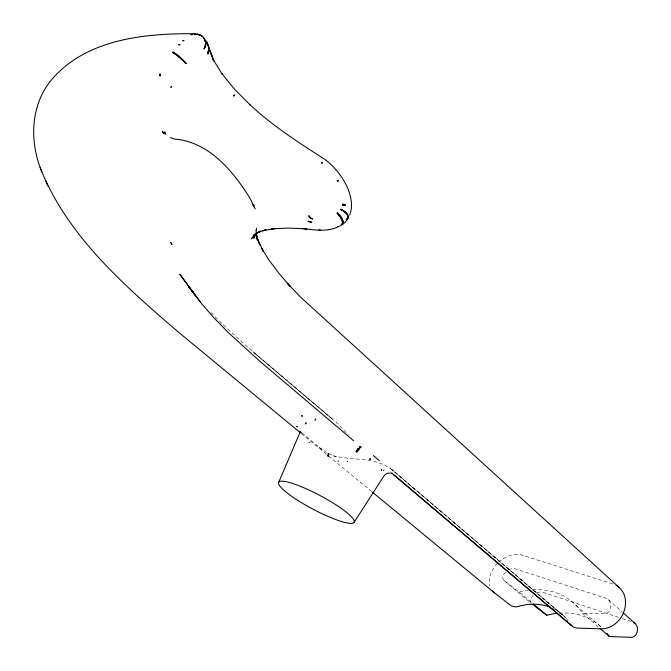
<?xml version="1.0" encoding="UTF-8"?>
<svg xmlns="http://www.w3.org/2000/svg" width="671" height="671" viewBox="0 0 671 671"><rect width="100%" height="100%" fill="white"/><g stroke="black" fill="none" stroke-linecap="round" stroke-linejoin="round"><path stroke-width="0.5" stroke-dasharray="3.35 2.52" d="M255.919 231.705L255.919 229.725L256.179 231.721M256.364 231.696L256.926 226.748L256.037 231.721M327.859 454.904L327.985 454.401L328.933 454.896L328.807 455.408L327.8 455.097L328.631 455.986L327.549 455.819L328.404 456.615L327.448 456.095L327.859 454.904L328.807 455.408L327.985 454.401M345.255 219.425L345.531 218.998M532.749 589.817A80.688 64.022 -52.7 0 1 582.369 613.202L604.42 613.789A5.427 4.37 -48.4 0 0 609.989 609.872A10.837 8.715 -48.5 0 0 605.796 598.18L515.672 568.949A10.426 8.052 -50 0 0 508.35 570.056M612.749 583.904L522.516 555.269A26.06 20.138 -50 0 0 498.838 562.113M618.511 617.32L543.074 592.367A10.216 8.027 -50.1 0 0 535.835 593.407M622.478 618.628L631.411 621.589M559.362 612.178L389.792 467.88L565.536 617.639L391.981 469.666C375.24 456.624 352.25 460.742 332.917 455.701L336.221 456.834L328.035 453.512L319.295 447.507L322.088 449.696L300.163 431.419M327.683 455.475L328.631 455.986M327.993 453.328L328.933 453.848M327.884 453.143L328.815 453.68M505.674 572.145A10.426 8.052 -50 0 0 503.585 574.896A5.2 4.009 -50 0 0 504.114 580.574L519.22 592.107L532.598 603.346M301.271 433.474L371.583 491.482M504.114 580.574L530.937 603.086M576.095 605.41L601.568 627.477M582.369 613.202L598.574 627.209M608.337 599.614L622.411 612.178M223.3 324.965L246.693 346.253L332.841 419.601L252.9 351.789L335.609 421.673L348.45 434.8M299.543 430.857L302.453 433.625L300.256 431.419M211.038 312.56L221.858 323.506M519.22 592.107A80.688 64.022 -52.7 0 1 529.872 590.077M552.225 608.069A64.567 51.222 -52.7 0 1 568.211 620.843M533.202 595.445A10.216 8.027 -50.1 0 0 531.164 598.146A5.1 4.001 -50.1 0 0 531.231 603.279M559.371 613.151A79.035 63.703 -52.9 0 1 601.711 627.435M497.605 563.304A26.06 20.138 -50 0 0 492.422 570.132A20.809 16.054 -50 0 0 489.864 585.85M347.167 461.061L347.335 461.942L347.167 461.061M338.041 460.633L337.924 461.547L338.595 461.598L338.041 460.633M309.683 442.743L308.828 442.65L309.683 442.743M384.08 470.061L383.401 470.648L384.08 470.061M328.991 454.108L328.052 453.604L328.991 454.108M393.03 470.891L392.334 470.346L393.03 470.891"/><path stroke-width="1.01" d="M208.052 51.625L207.943 53.915L208.052 51.625L208.203 53.504M255.911 235.647L256.247 232.678M345.38 204.647L345.171 205.687L342.47 205.032L342.671 204.093L344.038 204.311L345.38 204.647L343.837 205.301L344.038 204.311L342.47 205.032M204.227 48.933L205.603 42.818L203.959 38.121C206.517 40.889 206.517 46.5 203.976 48.798C205.804 46.291 206.072 44.261 205.435 41.568L203.959 38.121M349.734 214.93C353.147 206.056 351.109 196.075 347.452 187.612C342.495 176.683 334.754 167.104 325.351 159.673C298.964 142.797 272.468 125.821 249.503 104.332L250.031 104.819L234.229 88.882L221.64 73.365L222.227 74.296L212.682 58.754L213.781 61.019L206.777 41.971M340.566 209.444L343.258 210.476L343.015 210.862L344.416 211.29L344.156 211.709L345.481 212.17L345.204 212.615L347.209 214.015L346.907 214.494L347.813 214.921L347.503 215.416L348.442 216.599L348.241 217.924L347.234 218.754L348.45 217.312C348.148 213.277 344.022 210.811 340.776 209.117L340.566 209.444C351.998 214.494 348.568 221.858 338.704 226.521M255.525 233.642L253.823 238.264L255.886 233.583M300.449 431.302L278.482 482.868M253.571 206.223L254.041 205.192L252.942 204.823M357.878 450.711L357.006 452.153L356.016 451.541L356.46 450.803L356.393 451.776L357.534 451.264L356.922 450.082L358.088 450.409L359.287 448.79L358.373 448.136L357.895 448.731L358.658 449.595L357.408 449.385L357.878 450.711L356.922 450.082M353.911 522.617A42.718 7.666 27.9 0 0 302.445 487.18A42.718 7.666 27.9 0 0 292.833 497.102A42.718 7.666 27.9 0 0 353.911 522.617L384.181 475.605L386.957 473.307L390.74 473.063M170.157 137.513L174.242 139.023L177.958 139.425C210.669 143.795 233.6 171.977 250.015 198.289L255.173 208.857M342.285 224.349L342.94 223.854C344.257 219.711 340.012 215.71 337.505 212.766L337.06 213.11C339.476 216.179 343.502 220.197 342.285 224.349L341.338 224.508M172.573 52.413L172.925 51.944L173.714 52.388L179.283 56.481L186.161 63.594C182.596 60.6 177.505 55.19 172.573 52.413L173.714 52.388L173.344 52.892L174.653 52.992L174.267 53.512L175.71 53.722L175.307 54.25L176.859 54.561L176.448 55.106L179.283 56.481L178.872 57.027L181.673 58.536L181.262 59.065L182.755 59.534L182.353 60.054L183.737 60.491L183.351 60.977L184.575 61.355L184.206 61.824L185.255 62.118L184.902 62.562L186.161 63.594M254.645 235.001L251.331 238.876L257.102 232.434L253.118 235.672L260.574 230.992L256.892 232.938L265.968 229.734M347.519 218.897L347.922 218.427M360.621 447.431L360.201 447.809L359.287 447.146L360.344 447.683L359.706 446.769L361.006 447.138L359.706 446.769M338.41 226.672C327.146 232.309 314.154 229.801 302.235 228.509L306.89 228.861L287.909 228.056L271.537 228.903L274.531 228.526M342.94 223.854L343.367 222.94L342.663 222.738L343.351 222.227L342.495 221.875L343.175 221.38L342.176 220.902L342.847 220.407L341.724 219.82L342.378 219.342L341.153 218.679L341.782 218.218L340.465 217.505L341.061 217.06L339.694 216.33L340.256 215.903L338.855 215.181L339.375 214.779L337.966 214.099L338.452 213.722L337.06 213.11M265.842 229.725L262.931 230.673L275.546 228.45M197.266 34.154L200.168 35.009L194.229 33.844L200.168 35.009L203.514 37.408M194.682 33.735C143.468 33.206 83.347 39.396 49.26 82.6C30.111 108.123 29.809 143.342 41.929 171.935M253.101 205.175L254.041 205.192M600.117 628.542L609.377 636.553L631.159 637.299A5.318 4.345 -48.4 0 0 636.636 633.474A10.61 8.664 -48.5 0 0 633.743 622.512M359.287 448.79L357.895 448.731L358.817 449.385M337.547 226.353L338.025 226.613M346.454 218.947L346.924 219.224M357.408 449.385L358.339 450.023M532.514 604.353L546.764 615.248A79.035 63.703 -52.9 0 1 557.282 613.336M372.397 492.145L494.426 592.82L511.126 605.754L513.147 606.441A10.51 8.178 -50.4 0 0 518.113 606.458A64.567 51.222 -52.7 0 1 550.321 607.272M300.465 432.812L177.622 331.474C123.699 285.032 66.764 235.362 40.084 167.498M533.386 604.009L546.764 615.248M572.187 626.16L393.03 474.154L571.306 625.322M353.676 440.788L259.291 360.772L227.964 332.237L213.428 317.266L201.577 303.661L179.794 274.229L195.655 295.827L188.467 286.4L194.85 294.242M373.411 455.575L379.358 460.616M623.191 612.875L634.925 623.351M619.115 587.444L300.692 297.219L287.238 283.196L290.191 286.408L278.608 272.904L268.794 259.786L261.413 247.985M188.467 286.4L200.612 302.319M261.338 247.893L263.594 251.65L257.84 239.815L259.761 244.982L256.205 234.036L257.211 239.69L256.305 232.72M45.997 181.589L47.767 185.85M207.909 44.915L206.274 40.973L213.344 59.828L208.421 46.702M570.576 624.332A10.786 8.631 -49.5 0 0 574.334 627.326L576.464 628.056L600.964 628.836A21.715 17.488 -48.4 0 0 623.376 613.118A27.092 21.782 -48.5 0 0 616.129 585.364M607.029 633.298A79.035 63.703 -52.9 0 1 609.377 636.553M494.426 592.82A20.809 16.054 -50 0 1 492.447 590.891M209.075 50.333L208.958 51.264L208.723 48.723L209.075 50.333M164.873 132.028L165.158 134.108L164.873 132.028M341.942 224.03L341.875 224.525L342.504 224.039L341.942 224.03M306.001 422.889L305.682 423.846L306.001 422.889M308.266 221.195L308.132 221.665L311.923 222.286L308.266 221.195M315.705 419.182L315.16 419.996L315.705 419.182M309.742 216.188L309.339 217.488L312.594 219.014L309.448 217.144L308.593 215.861L309.742 216.188M171.516 86.676L170.811 87.23L171.516 86.676M160.05 73.969L159.555 75.118L160.21 76.041L160.05 73.969M370.467 458.972L370.199 459.518L369.352 459.115L370.467 458.972M234.389 95.014L233.768 96.171L233.391 95.727L234.389 95.014M381.732 469.658L381.329 470.371L381.732 469.658M322.55 162.709L322.063 163.313L321.375 162.852L322.55 162.709M179.09 44.554L178.738 44.949L180.163 44.63L179.09 44.554M319.002 230.203L320.168 230.212L319.002 230.203M301.522 415.71L302.336 416.087L301.522 415.71M183.141 40.403L182.747 40.755L183.98 40.696L183.141 40.403M191.327 34.523L190.899 34.758L192.686 34.506L191.327 34.523M338.444 180.86L337.479 181.262L337.027 180.549L338.444 180.86M163.573 133.47L162.508 131.29L163.573 133.47M197.794 34.355L197.232 34.246L199.002 34.598L197.794 34.355M297.152 426.764L296.339 426.412L297.152 426.764M392.317 473.365L391.654 473.097L392.317 473.365M202.273 36.293L201.258 35.58L202.634 36.553L202.273 36.293M171.893 244.21L170.711 242.499L171.893 244.21"/></g></svg>
